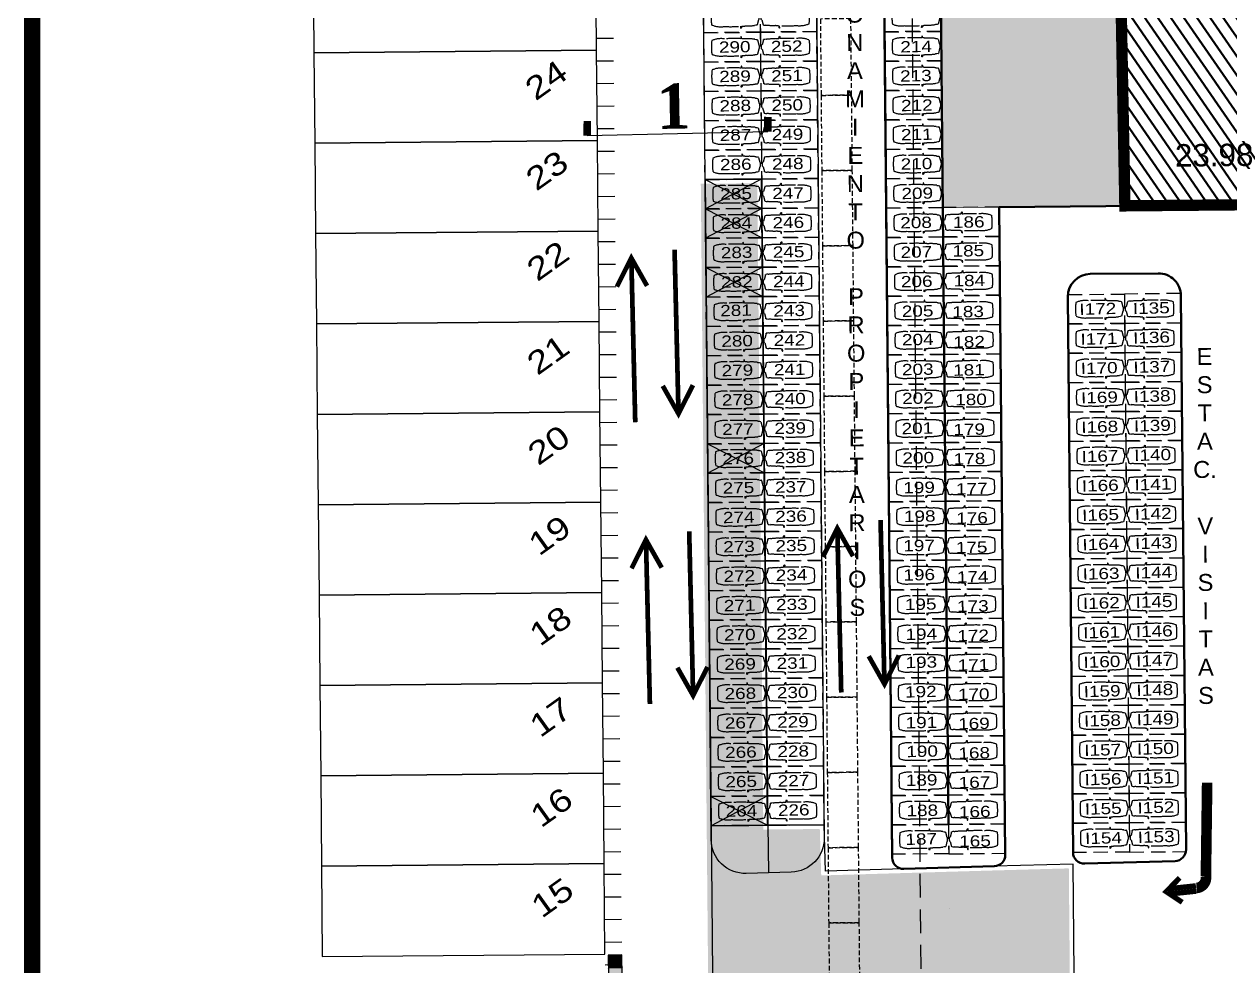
# Model space of a CAD drawing. Header units: millimetres. Extents: x 460 to 723, y 360 to 962.
# Drawn here: x 459.9 to 621.1, y 757.8 to 883.8 of the extents above; entities that cross this region are included whole.
import ezdxf

# ---------------------------------------------------------------- set-up
doc = ezdxf.new("R2010")
doc.units = ezdxf.units.MM
for name, pattern in [('ACAD_ISO02W100', [15, 12, -3]), ('DASHDOT2', [0.5, 0.25, -0.125, 0, -0.125]), ('DASHED', [19.05, 12.7, -6.35]), ('HIDDEN2', [4.7625, 3.175, -1.5875])]:
    doc.linetypes.add(name, pattern=pattern)
doc.layers.get('0').update_dxf_attribs({"true_color": 0xc2ced6})
for name, color, linetype, lineweight in [('0-EVACUACIÓN', 84, 'Continuous', 90), ('LOTES_MENORCA', 250, 'Continuous', 50), ('Menorca-Parques-A-Arboles', 74, 'Continuous', 18), ('TEXTO LOTES', 170, 'Continuous', 25)]:
    doc.layers.add(name, color=color, linetype=linetype, lineweight=lineweight)
for name, color, linetype in [('00_Cotas', 2, 'Continuous'), ('00_EJE VIAL', 253, 'HIDDEN2'), ('00_Lotes', 224, 'Continuous'), ('0_CORTES_VIAS', 2, 'Continuous'), ('0_RETIROS', 84, 'Continuous'), ('_A_BRUÑAS', 5, 'Continuous'), ('_HU TIPO 4 ETAPAS', 3, 'Continuous'), ('_RAMPAS', 7, 'Continuous'), ('lotes hu$0$autos', 250, 'Continuous'), ('MENORCA_TEXTO CALLES Y AVENIDAS', 2, 'Continuous'), ('proyeccion', 8, 'DASHED'), ('TEXTO_DATOS', 7, 'Continuous')]:
    doc.layers.add(name, color=color, linetype=linetype)
doc.layers.add('A_TRAZADO', color=4, linetype='Continuous', plot=False)
doc.styles.add('cotas', font='arial.ttf', dxfattribs={"width": 1.2})
doc.styles.add('OXKAR', font='times.ttf', dxfattribs={"height": 2})
doc.styles.get("Standard").update_dxf_attribs({"font": 'arial.ttf'})
doc.dimstyles.new('cotas cuneo', dxfattribs={"dimscale": 0, "dimtxt": 1, "dimasz": 0, "dimexe": 2, "dimexo": 1.25, "dimgap": 1, "dimtad": 0, "dimlfac": 1, "dimzin": 4, "dimdsep": 46, "dimtxsty": 'Standard', "dimblk": 'NONE', "dimcen": 0, "dimse1": 1, "dimse2": 1, "dimsd1": 1, "dimsd2": 1, "dimclrt": 2, "dimazin": 0, "dimtfac": 1, "dimtix": 1, "dimtmove": 0, "dimatfit": 0, "dimldrblk": 'NONE', "dimfxl": 1, "dimarcsym": 0})

# ---------------------------------------------------------------- blocks, each defined once
blk = doc.blocks.new('B150')
at = {"layer": '_A_BRUÑAS'}
blk.add_lwpolyline([(0, 0.75), (0, -0.75)], dxfattribs=at)
blk = doc.blocks.new('lotes hu$0$est.01')
at = {"layer": 'proyeccion', "color": 8, "linetype": 'DASHED', "ltscale": 0.1, "extrusion": (0.001267, -4.81441e-05, 0.999999)}
for p, q in [((-2713714.73, 7725537.81), (-2713714.72, 7725537.93)), ((-2713714.72, 7725537.93), (-2713714.7, 7725538.02)), ((-2713714.7, 7725538.02), (-2713714.7, 7725538.03)), ((-2713714.68, 7725538.05), (-2713714.24, 7725538.17)), ((-2713714.24, 7725538.17), (-2713714.24, 7725538.2)), ((-2713713.86, 7725538.2), (-2713713.85, 7725538.17)), ((-2713713.85, 7725538.17), (-2713713.41, 7725538.05)), ((-2713713.4, 7725538.03), (-2713713.39, 7725538.02)), ((-2713713.39, 7725538.02), (-2713713.37, 7725537.93)), ((-2713713.37, 7725537.93), (-2713713.36, 7725537.81)), ((-2713714.93, 7725536.66), (-2713714.98, 7725536.61)), ((-2713714.98, 7725536.61), (-2713714.97, 7725536.59)), ((-2713714.97, 7725536.59), (-2713714.79, 7725536.6)), ((-2713714.79, 7725536.68), (-2713714.93, 7725536.66)), ((-2713713.3, 7725536.68), (-2713713.16, 7725536.66)), ((-2713713.12, 7725536.59), (-2713713.3, 7725536.6)), ((-2713713.16, 7725536.66), (-2713713.11, 7725536.61)), ((-2713713.11, 7725536.61), (-2713713.12, 7725536.59))]:
    blk.add_line(p, q, dxfattribs=at)
at = {"layer": 'proyeccion', "color": 8, "linetype": 'DASHED', "ltscale": 0.1}
blk.add_lwpolyline([(-2713715.36, 7725538.31), (-2713712.76, 7725538.31), (-2713712.76, 7725533.31), (-2713715.36, 7725533.31)], close=True, dxfattribs=at)
at = {"layer": 'proyeccion', "color": 8, "linetype": 'DASHED', "ltscale": 0.1, "extrusion": (0.001267, -4.81441e-05, 0.999999)}
for centre, radius, start, end in [((-2713708.59, 7725537.05, -3810.58), 4.01, 171.5904, 183.7794), ((-2713712.5, 7725537.85, -3810.59), 0.0285, 105.7439, 155.0798), ((-2713711.9, 7725537.52, -3810.59), 0.532, 86.8265, 107.7659), ((-2713711.84, 7725537.52, -3810.59), 0.533, 72.1149, 93.0392), ((-2713711.24, 7725537.85, -3810.59), 0.0285, 25.1155, 74.4513), ((-2713715.15, 7725537.03, -3810.59), 4.01, 356.4159, 8.6049), ((-2713699.57, 7725535.69, -3810.57), 13.07, 176.7683, 183.2445), ((-2713699.57, 7725535.69, -3810.57), 13.07, 175.2044, 176.4084), ((-2713724.16, 7725535.65, -3810.6), 13.07, 3.7869, 4.9909), ((-2713724.16, 7725535.65, -3810.6), 13.07, 356.9508, 3.427), ((-2713710.63, 7725534.65, -3810.59), 2.01, 171.3294, 203.1907), ((-2713713.1, 7725534.65, -3810.59), 2.01, 336.8953, 8.7487), ((-2713712.45, 7725533.87, -3810.59), 0.0285, 201.4323, 262.3292), ((-2713711.89, 7725537.99, -3810.59), 4.19, 262.3292, 271.0628), ((-2713711.76, 7725536.84, -3810.59), 3.04, 268.8497, 279.1071), ((-2713711.28, 7725533.87, -3810.59), 0.0285, 277.866, 338.7629)]:
    blk.add_arc(centre, radius, start, end, dxfattribs=at)
blk = doc.blocks.new('SECC')
at = {"layer": '0_CORTES_VIAS', "linetype": 'ACAD_ISO02W100', "lineweight": 30, "ltscale": 2}
blk.add_line((312295.499, 8613625.747), (312304.734, 8613618.26), dxfattribs=at)
at = {"layer": '0_CORTES_VIAS', "linetype": 'ACAD_ISO02W100', "lineweight": 15, "const_width": 0.5}
for points in [[(312295.499, 8613625.747), (312296.132, 8613626.483)], [(312304.734, 8613618.26), (312305.366, 8613618.997)]]:
    blk.add_lwpolyline(points, dxfattribs=at)
blk = doc.blocks.new('*D332')
at = {"layer": 'Defpoints', "color": 0, "transparency": 16777216}
for p in [(605.2, 954.34), (609.01, 954.42), (606.96, 859.52)]:
    blk.add_point(p, dxfattribs=at)
at = {"layer": '00_Cotas', "color": 2, "transparency": 16777216, "insert": (609.89, 907), "char_height": 3, "attachment_point": 5, "rotation": 271.0619}
blk.add_mtext('94.85', dxfattribs=at)
blk = doc.blocks.new('_None')
blk = doc.blocks.new('*D337')
at = {"layer": 'Defpoints', "color": 0, "transparency": 16777216}
for p in [(630.88, 866.39), (606.96, 859.51), (630.94, 859.74)]:
    blk.add_point(p, dxfattribs=at)
at = {"layer": '00_Cotas', "color": 2, "transparency": 16777216, "insert": (618.89, 866.28), "char_height": 3, "attachment_point": 5, "rotation": 0.5325}
blk.add_mtext('23.98', dxfattribs=at)
blk = doc.blocks.new('A$C0694feea')
at = {"true_color": 0xffffff}
h = blk.add_hatch(color=7, dxfattribs=at)
h.dxf.hatch_style = 1
h.paths.add_polyline_path([(3.8, -1.2), (3.8, 0), (0, 0), (0, -1.2)])
at = {"color": 8}
for points in [[(1.15, -1.2), (0, -0.6), (1.15, 0)], [(0.05, 0), (0.05, -1.2)], [(0.15, 0), (0.15, -1.2)], [(0.25, 0), (0.25, -1.2)], [(0.35, 0), (0.35, -1.2)], [(0.45, 0), (0.45, -1.2)], [(0.55, 0), (0.55, -1.2)], [(0.65, 0), (0.65, -1.2)], [(0.75, 0), (0.75, -1.2)], [(0.85, 0), (0.85, -1.2)], [(0.95, 0), (0.95, -1.2)], [(1.05, 0), (1.05, -1.2)], [(2.65, -1.2), (3.8, -0.6), (2.65, 0)], [(2.75, 0), (2.75, -1.2)], [(2.85, 0), (2.85, -1.2)], [(2.95, 0), (2.95, -1.2)], [(3.05, 0), (3.05, -1.2)], [(3.15, 0), (3.15, -1.2)], [(3.25, 0), (3.25, -1.2)], [(3.35, 0), (3.35, -1.2)], [(3.45, 0), (3.45, -1.2)], [(3.55, 0), (3.55, -1.2)], [(3.65, 0), (3.65, -1.2)], [(3.75, 0), (3.75, -1.2)]]:
    blk.add_lwpolyline(points, dxfattribs=at)
at = {"layer": 'TEXTO_DATOS', "color": 4, "linetype": 'ByBlock'}
blk.add_lwpolyline([(3.8, -1.2), (3.8, 0), (0, 0), (0, -1.2)], close=True, dxfattribs=at)
for points in [[(1.15, 0), (1.15, -1.2)], [(2.65, 0), (2.65, -1.2)]]:
    blk.add_lwpolyline(points, dxfattribs=at)
blk = doc.blocks.new('*D345')
at = {"layer": 'Defpoints', "color": 0, "transparency": 16777216}
for p in [(574.43, 770.83, -20.53), (604.36, 771.7), (576.59, 696.16, -20.53)]:
    blk.add_point(p, dxfattribs=at)
at = {"layer": 'A_TRAZADO', "color": 2, "transparency": 16777216, "insert": (605.44, 734.36), "char_height": 1, "attachment_point": 5, "rotation": 271.6576}
blk.add_mtext('74.71', dxfattribs=at)

msp = doc.modelspace()

# ---------------------------------------------------------------- hatches: boundary and pattern name
at = {"layer": 'A_TRAZADO'}
h = msp.add_hatch(color=1, dxfattribs=at)
h.dxf.hatch_style = 1
h.paths.add_polyline_path([(557.869, 862.527), (550.321, 862.458), (551.113, 776.104), (551.391, 746.402), (553.709, 495.179), (577.864, 495.401), (576.017, 695.58), (583.574, 695.65), (583.176, 738.826), (599.773, 738.979), (599.658, 751.429), (599.475, 770.985), (588.939, 770.691), (576.866, 770.341), (566.402, 770.039), (566.214, 776.245), (558.67, 776.173)])
at = {"layer": 'LOTES_MENORCA', "true_color": 0x636466}
h = msp.add_hatch(dxfattribs=at)
h.set_pattern_fill('ANSI31', color=251, scale=0.452912, angle=79.52521)
h.set_pattern_definition([(124.525211713, (7174131.3193, -10854872.3002), (-1.1847325734, -0.81501193148), [])])
h.paths.add_polyline_path([(670.931, 956.06), (605.202, 954.345), (606.624, 877.628), (606.96, 859.513), (630.944, 859.734), (631.698, 778.556), (675.902, 780.121)])
at = {"layer": 'Menorca-Parques-A-Arboles', "lineweight": 5, "true_color": 0x148b29, "transparency": 33554687}
h = msp.add_hatch(color=104, dxfattribs=at)
h.dxf.hatch_style = 1
edge = h.paths.add_edge_path()
edge.add_line((605.202, 954.345), (526.54, 952.281))
edge.add_line((526.54, 952.281), (526.842, 944.694))
edge.add_line((526.842, 944.694), (560.287, 946.021))
edge.add_arc((560.826, 932.445), 13.587, 0.52855, 92.27297, ccw=False)
edge.add_line((574.413, 932.57), (574.474, 925.945))
edge.add_line((574.474, 925.945), (582.017, 926.015))
edge.add_line((582.017, 926.015), (582.059, 922.09))
edge.add_line((582.059, 922.09), (582.056, 922.09))
edge.add_line((582.056, 922.09), (582.092, 918.165))
edge.add_line((582.092, 918.165), (582.128, 914.24))
edge.add_line((582.128, 914.24), (582.164, 910.315))
edge.add_line((582.164, 910.315), (582.2, 906.39))
edge.add_line((582.2, 906.39), (582.237, 902.464))
edge.add_line((582.237, 902.464), (582.273, 898.539))
edge.add_line((582.273, 898.539), (582.309, 894.614))
edge.add_line((582.309, 894.614), (582.345, 890.689))
edge.add_line((582.345, 890.689), (582.382, 886.764))
edge.add_line((582.382, 886.764), (582.418, 882.839))
edge.add_line((582.418, 882.839), (582.454, 878.914))
edge.add_line((582.454, 878.914), (582.49, 874.989))
edge.add_line((582.49, 874.989), (582.526, 871.064))
edge.add_line((582.526, 871.064), (582.563, 867.139))
edge.add_line((582.563, 867.139), (582.599, 863.214))
edge.add_line((582.599, 863.214), (582.635, 859.289))
edge.add_line((582.635, 859.289), (590.183, 859.358))
edge.add_line((590.183, 859.358), (606.96, 859.514))
edge.add_line((606.96, 859.514), (606.624, 877.628))
edge.add_line((606.624, 877.628), (605.202, 954.345))

# ---------------------------------------------------------------- linework, layer by layer
at = {"color": 242, "true_color": 0xcd2027, "const_width": 1.51, "elevation": -8.17}
msp.add_lwpolyline([(670.931, 956.06), (605.202, 954.345), (606.624, 877.628), (606.96, 859.513), (630.944, 859.734), (631.698, 778.556), (675.902, 780.121)], close=True, dxfattribs=at)
at = {"layer": '0-EVACUACIÓN', "elevation": -8.17}
for points, const_width in [([(543.141, 848.819), (541.038, 852.544), (539.116, 848.723)], 0.628), ([(541.564, 830.604), (541.038, 852.544)], 0.628), ([(546.815, 853.669), (547.341, 831.728)], 0.628), ([(545.238, 835.454), (547.341, 831.728), (549.263, 835.55)], 0.628), ([(574.327, 817.55), (574.852, 795.61)], 0.628), ([(548.769, 816.02), (549.295, 794.079)], 0.628), ([(570.652, 812.7), (568.55, 816.426), (566.628, 812.604)], 0.628), ([(569.076, 794.485), (568.55, 816.426)], 0.628), ([(545.095, 811.17), (542.993, 814.895), (541.071, 811.073)], 0.628), ([(543.519, 792.954), (542.993, 814.895)], 0.628), ([(572.75, 799.335), (574.852, 795.61), (576.774, 799.431)], 0.628), ([(547.193, 797.804), (549.295, 794.079), (551.217, 797.901)], 0.628), ([(614.277, 769.716), (612.869, 768.269), (616.444, 768.653)], 0.707), ([(614.625, 766.446), (612.945, 767.564), (616.52, 767.942)], 0.707)]:
    msp.add_lwpolyline(points, dxfattribs=dict(at, const_width=const_width))
at = {"layer": '0-EVACUACIÓN', "const_width": 1.414, "elevation": -8.17}
msp.add_lwpolyline([(616.528, 768.362, 0.4351933), (617.785, 769.929), (617.953, 782.446)], format="xyb", dxfattribs=at)
at = {"layer": '00_EJE VIAL', "elevation": -8.17}
msp.add_lwpolyline([(578.498, 889.33), (582.056, 503.739, -0.6115786), (552.322, 488.174, -0.0014769), (550.647, 489.365)], format="xyb", dxfattribs=at)
at = {"layer": '00_Lotes', "elevation": -8.17}
for points in [[(536.288, 892.385), (498.543, 892.039), (498.654, 879.962), (536.401, 880.308)], [(536.288, 892.385), (498.543, 892.039), (498.654, 879.962), (536.401, 880.308)], [(536.401, 880.308), (498.654, 879.962), (498.766, 867.885), (536.513, 868.231)], [(536.401, 880.308), (498.654, 879.962), (498.766, 867.885), (536.513, 868.231)], [(536.513, 868.231), (498.766, 867.885), (498.877, 855.807), (536.626, 856.153)], [(536.513, 868.231), (498.766, 867.885), (498.877, 855.807), (536.626, 856.153)], [(536.626, 856.153), (498.877, 855.807), (498.988, 843.73), (536.739, 844.076)], [(536.626, 856.153), (498.877, 855.807), (498.988, 843.73), (536.739, 844.076)], [(536.739, 844.076), (498.988, 843.73), (499.1, 831.653), (536.852, 831.999)], [(536.739, 844.076), (498.988, 843.73), (499.1, 831.653), (536.852, 831.999)], [(536.852, 831.999), (499.1, 831.653), (499.211, 819.576), (536.965, 819.922)], [(536.852, 831.999), (499.1, 831.653), (499.211, 819.576), (536.965, 819.922)], [(536.965, 819.922), (499.211, 819.576), (499.323, 807.499), (537.078, 807.845)], [(536.965, 819.922), (499.211, 819.576), (499.323, 807.499), (537.078, 807.845)], [(537.078, 807.845), (499.323, 807.499), (499.434, 795.422), (537.191, 795.768)], [(537.078, 807.845), (499.323, 807.499), (499.434, 795.422), (537.191, 795.768)], [(537.191, 795.768), (499.434, 795.422), (499.546, 783.345), (537.304, 783.691)], [(537.191, 795.768), (499.434, 795.422), (499.546, 783.345), (537.304, 783.691)], [(537.304, 783.691), (499.546, 783.345), (499.657, 771.267), (537.417, 771.614)], [(537.304, 783.691), (499.546, 783.345), (499.657, 771.267), (537.417, 771.614)], [(537.417, 771.614), (499.657, 771.267), (499.768, 759.19), (537.508, 759.536)], [(537.417, 771.614), (499.657, 771.267), (499.768, 759.19), (537.508, 759.536)]]:
    msp.add_lwpolyline(points, close=True, dxfattribs=at)
at = {"layer": '0_RETIROS', "color": 250, "linetype": 'DASHED', "ltscale": 0.05, "elevation": -8.17}
for points in [[(570.371, 884.539), (566.287, 884.479), (566.381, 874.275), (570.465, 874.312)], [(570.465, 874.312), (566.381, 874.275), (566.474, 864.221), (570.558, 864.259)], [(570.558, 864.259), (566.474, 864.221), (566.567, 854.168), (570.651, 854.206)], [(570.651, 854.206), (566.567, 854.168), (566.66, 844.115), (570.744, 844.152)], [(570.744, 844.152), (566.66, 844.115), (566.753, 834.062), (570.837, 834.099)], [(570.837, 834.099), (566.753, 834.062), (566.845, 824.008), (570.93, 824.046)], [(570.93, 824.046), (566.845, 824.008), (566.938, 813.955), (571.022, 813.992)], [(571.022, 813.992), (566.938, 813.955), (567.031, 803.902), (571.115, 803.939)], [(571.115, 803.939), (567.031, 803.902), (567.124, 793.848), (571.208, 793.886)], [(571.208, 793.886), (567.124, 793.848), (567.217, 783.795), (571.301, 783.833)], [(571.301, 783.833), (567.217, 783.795), (567.309, 773.742), (571.394, 773.779)], [(571.394, 773.779), (567.309, 773.742), (567.402, 763.689), (571.486, 763.726)], [(571.486, 763.726), (567.402, 763.689), (567.495, 753.636), (571.579, 753.673)]]:
    msp.add_lwpolyline(points, close=True, dxfattribs=at)
at = {"layer": '_HU TIPO 4 ETAPAS', "color": 3, "linetype": 'DASHDOT2', "ltscale": 20, "elevation": -8.17, "flags": 128}
msp.add_lwpolyline([(721.758, 363.311, 2.172, 2.172, 0), (721.758, 363.311, 2.172, 2.172, 0), (461.024, 363.311, 2.172, 2.172, 0), (461.024, 363.311, 2.172, 2.172, 0), (461.024, 363.311, 2.172, 2.172, 0), (721.758, 363.311, 2.172, 2.172, 0), (721.758, 363.311, 2.172, 2.172, 0), (721.758, 363.311, 2.172, 2.172, 0), (721.758, 960.718, 2.172, 2.172, 0), (721.758, 960.718, 2.172, 2.172, 0), (721.758, 960.718, 2.172, 2.172, 0), (461.024, 960.718, 2.172, 2.172, 0), (461.024, 960.718, 2.172, 2.172, 0), (461.024, 363.311, 2.172, 2.172, 0), (721.758, 363.311, 0, 0, 0)], format="xyseb", dxfattribs=at)
at = {"layer": 'A_TRAZADO', "color": 4, "elevation": -8.17}
msp.add_lwpolyline([(559.25, 776.753), (551.69, 776.683), (550.893, 863.034), (558.446, 863.101)], close=True, dxfattribs=at)
at = {"layer": 'A_TRAZADO', "color": 1, "elevation": -8.17}
msp.add_lwpolyline([(558.446, 863.104), (550.898, 863.035), (551.69, 776.68), (551.968, 746.979), (554.287, 495.755), (578.441, 495.978), (576.594, 696.157), (584.151, 696.227), (583.753, 739.403), (600.35, 739.556), (600.236, 752.006), (600.052, 771.562), (589.516, 771.268), (577.443, 770.918), (566.979, 770.616), (566.791, 776.822), (559.247, 776.75)], close=True, dxfattribs=at)
at = {"layer": 'A_TRAZADO', "color": 2, "elevation": -8.17}
for points in [[(550.9, 863.033), (558.485, 859.178)], [(558.449, 863.103), (550.928, 859.108)], [(550.939, 859.107), (558.523, 855.252)], [(558.487, 859.177), (550.966, 855.182)], [(551.011, 851.257), (558.596, 847.402)], [(558.559, 851.327), (551.038, 847.332)], [(551.228, 827.707), (558.813, 823.851)], [(558.777, 827.776), (551.255, 823.781)], [(551.663, 780.606), (559.247, 776.75)], [(559.211, 780.675), (551.69, 776.68)]]:
    msp.add_lwpolyline(points, dxfattribs=at)
at = {"layer": 'A_TRAZADO', "color": 4, "elevation": -8.17}
msp.add_lwpolyline([(566.791, 776.822), (566.807, 775.052, -0.4084537), (562.409, 770.483), (556.372, 770.309, -0.4199906), (551.712, 774.794), (551.69, 776.68)], format="xyb", close=True, dxfattribs=at)
msp.add_lwpolyline([(559.39, 770.396), (559.33, 776.751)], dxfattribs=at)
at = {"layer": 'lotes hu$0$autos', "elevation": -8.17}
msp.add_lwpolyline([(551.712, 774.794), (550.257, 932.163, -0.4053306), (554.606, 936.731), (560.646, 936.97, -0.4231591), (565.355, 932.486), (566.807, 775.052, -0.4084537), (562.409, 770.483), (556.372, 770.309, -0.4199906)], format="xyb", close=True, dxfattribs=at)
at = {"layer": 'LOTES_MENORCA'}
for p, q in [((575.886, 772.549, -8.17), (574.469, 926.132, -8.17)), ((583.396, 776.862, -8.17), (582.059, 922.09, -8.17)), ((583.499, 765.657, -8.17), (583.499, 765.672, -8.17))]:
    msp.add_line(p, q, dxfattribs=at)
at = {"layer": 'LOTES_MENORCA', "elevation": -8.17}
msp.add_lwpolyline([(526.842, 944.694), (560.287, 946.021, -0.4231591), (574.413, 932.57), (575.89, 772.413, 0.419997), (577.443, 770.918), (589.516, 771.268, 0.408455), (590.982, 772.791), (590.183, 859.358)], format="xyb", dxfattribs=at)
at = {"layer": 'LOTES_MENORCA', "color": 250, "elevation": -8.17}
msp.add_lwpolyline([(590.183, 859.358), (623.395, 859.666)], dxfattribs=at)
msp.add_lwpolyline([(613.666, 771.967), (601.591, 771.617, -0.4199957), (600.038, 773.112), (599.353, 847.365, -0.4142055), (602.344, 850.412), (611.402, 850.496, -0.4142216), (614.449, 847.505), (615.132, 773.49, -0.408455)], format="xyb", close=True, dxfattribs=at)
at = {"layer": 'Menorca-Parques-A-Arboles', "color": 104, "lineweight": 5, "true_color": 0x148b29, "transparency": 33554687, "elevation": -8.17}
msp.add_lwpolyline([(582.382, 886.764), (582.418, 882.839), (582.418, 882.839), (582.454, 878.914), (582.49, 874.989), (582.526, 871.064), (582.563, 867.139), (582.599, 863.214), (582.635, 859.289), (590.183, 859.358), (606.96, 859.514), (606.624, 877.628), (605.202, 954.345)], dxfattribs=at)

# ---------------------------------------------------------------- block references
at = {"layer": '_A_BRUÑAS', "xscale": 1.509708263131599, "yscale": 1.509708263131599, "zscale": 1.509708263131599}
for p, rotation in [((537.51, 881.921, -8.17), 90.52901345962063), ((537.538, 878.902, -8.17), 90.52901345962063), ((537.566, 875.883, -8.17), 90.52901345962063), ((537.594, 872.863, -8.17), 90.52901345962063), ((537.622, 869.844, -8.17), 90.52901345962063), ((537.65, 866.825, -8.17), 90.52901345962063), ((537.677, 863.805, -8.17), 90.52901345962063), ((537.705, 860.786, -8.17), 90.52901345962063), ((537.733, 857.767, -8.17), 90.52901345962063), ((537.761, 854.748, -8.17), 90.52901345962063), ((537.789, 851.728, -8.17), 90.52901345962063), ((537.817, 848.709, -8.17), 90.52901345962063), ((537.845, 845.69, -8.17), 90.52901345962063), ((537.873, 842.67, -8.17), 90.52901345962063), ((537.9, 839.651, -8.17), 90.52901345962063), ((537.928, 836.632, -8.17), 90.52901345962063), ((537.956, 833.613, -8.17), 90.52901345962063), ((537.984, 830.593, -8.17), 90.52901345962063), ((538.012, 827.574, -8.17), 90.52901345962063), ((538.04, 824.555, -8.17), 90.52901345962063), ((538.068, 821.535, -8.17), 90.52901345962063), ((538.096, 818.516, -8.17), 90.52901345962063), ((538.123, 815.497, -8.17), 90.52901345962063), ((538.151, 812.478, -8.17), 90.52901345962063), ((538.179, 809.458, -8.17), 90.52901345962063), ((538.207, 806.439, -8.17), 90.52901345962063), ((538.235, 803.42, -8.17), 90.52901345962063), ((538.263, 800.4, -8.17), 90.52901345962063), ((538.291, 797.381, -8.17), 90.52901345962063), ((538.319, 794.362, -8.17), 90.52901345962063), ((538.347, 791.343, -8.17), 90.52901345962063), ((538.374, 788.323, -8.17), 90.52901345962063), ((538.402, 785.304, -8.17), 90.52901345962063), ((538.43, 782.285, -8.17), 90.52901345962063), ((538.458, 779.265, -8.17), 90.52901345962063), ((538.486, 776.246, -8.17), 90.52901345962063), ((538.514, 773.227, -8.17), 90.52901345962063), ((538.542, 770.208, -8.17), 90.52901345962063), ((538.57, 767.188, -8.17), 90.52901345962063), ((538.597, 764.169, -8.17), 90.52901345962063), ((538.625, 761.15, -8.17), 90.52901345962063), ((538.658, 758.13, -8.17), 90.73026255006287)]:
    msp.add_blockref('B150', p, dxfattribs=dict(at, rotation=rotation))
at = {"layer": '_RAMPAS', "xscale": 1.509708263131599, "yscale": 1.509708263131599, "zscale": 1.509708263131599, "rotation": 270.7302621558991}
msp.add_blockref('A$C0694feea', (539.774, 759.412, -8.17), dxfattribs=at)
at = {"layer": 'lotes hu$0$autos'}
for p, xscale, yscale, zscale, rotation in [((-11624458.008, -4203458.272, -8.17), 1.509708263131598, 1.509708263131598, 1.509708263131598, 270.5285941926661), ((11701140.912, -3988334.279, -8.17), -1.509708263131599, 1.509708263131599, 1.509708263131599, 90.52821446332473), ((-11624433.855, -4203458.162, -8.17), 1.509708263131598, 1.509708263131598, 1.509708263131598, 270.5285941926661), ((-11624457.972, -4203462.197, -8.17), 1.509708263131598, 1.509708263131598, 1.509708263131598, 270.5285941926661), ((11701140.948, -3988338.204, -8.17), -1.509708263131599, 1.509708263131599, 1.509708263131599, 90.52821446332473), ((-11624433.819, -4203462.087, -8.17), 1.509708263131598, 1.509708263131598, 1.509708263131598, 270.5285941926661), ((-11624457.936, -4203466.122, -8.17), 1.509708263131598, 1.509708263131598, 1.509708263131598, 270.5285941926661), ((11701140.984, -3988342.129, -8.17), -1.509708263131599, 1.509708263131599, 1.509708263131599, 90.52821446332473), ((-11624433.783, -4203466.012, -8.17), 1.509708263131598, 1.509708263131598, 1.509708263131598, 270.5285941926661), ((-11624457.899, -4203470.047, -8.17), 1.509708263131598, 1.509708263131598, 1.509708263131598, 270.5285941926661), ((11701141.02, -3988346.054, -8.17), -1.509708263131599, 1.509708263131599, 1.509708263131599, 90.52821446332473), ((-11624433.747, -4203469.937, -8.17), 1.509708263131598, 1.509708263131598, 1.509708263131598, 270.5285941926661), ((-11624457.863, -4203473.972, -8.17), 1.509708263131598, 1.509708263131598, 1.509708263131598, 270.5285941926661), ((11701141.057, -3988349.979, -8.17), -1.509708263131599, 1.509708263131599, 1.509708263131599, 90.52821446332473), ((-11624433.71, -4203473.862, -8.17), 1.509708263131598, 1.509708263131598, 1.509708263131598, 270.5285941926661), ((-11624457.827, -4203477.897, -8.17), 1.509708263131598, 1.509708263131598, 1.509708263131598, 270.5285941926661), ((11701141.093, -3988353.904, -8.17), -1.509708263131599, 1.509708263131599, 1.509708263131599, 90.52821446332473), ((-11624433.674, -4203477.788, -8.17), 1.509708263131598, 1.509708263131598, 1.509708263131598, 270.5285941926661), ((-11624457.791, -4203481.822, -8.17), 1.509708263131598, 1.509708263131598, 1.509708263131598, 270.5285941926661), ((11701141.129, -3988357.829, -8.17), -1.509708263131599, 1.509708263131599, 1.509708263131599, 90.52821446332473), ((-11624433.638, -4203481.713, -8.17), 1.509708263131598, 1.509708263131598, 1.509708263131598, 270.5285941926661), ((-11624457.755, -4203485.747, -8.17), 1.509708263131598, 1.509708263131598, 1.509708263131598, 270.5285941926661), ((11701141.165, -3988361.754, -8.17), -1.509708263131599, 1.509708263131599, 1.509708263131599, 90.52821446332473), ((-11624433.602, -4203485.638, -8.17), 1.509708263131598, 1.509708263131598, 1.509708263131598, 270.5285941926661), ((11701201.022, -3988256.919, -8.17), -1.509708263131599, 1.509708263131599, 1.509708263131599, 90.52872728589432), ((-11624457.718, -4203489.672, -8.17), 1.509708263131598, 1.509708263131598, 1.509708263131598, 270.5285941926661), ((11701141.201, -3988365.679, -8.17), -1.509708263131599, 1.509708263131599, 1.509708263131599, 90.52821446332473), ((-11624433.566, -4203489.563, -8.17), 1.509708263131598, 1.509708263131598, 1.509708263131598, 270.5285941926661), ((11701201.059, -3988260.844, -8.17), -1.509708263131599, 1.509708263131599, 1.509708263131599, 90.52872728589432), ((-11624457.682, -4203493.597, -8.17), 1.509708263131598, 1.509708263131598, 1.509708263131598, 270.5285941926661), ((11701141.237, -3988369.604, -8.17), -1.509708263131599, 1.509708263131599, 1.509708263131599, 90.52821446332473), ((-11624433.529, -4203493.488, -8.17), 1.509708263131598, 1.509708263131598, 1.509708263131598, 270.5285941926661), ((11701201.095, -3988264.769, -8.17), -1.509708263131599, 1.509708263131599, 1.509708263131599, 90.52872728589432), ((11701225.285, -3988268.472, -8.17), -1.509708263131599, 1.509708263131599, 1.509708263131599, 90.52872728589432), ((-11624457.646, -4203497.522, -8.17), 1.509708263131598, 1.509708263131598, 1.509708263131598, 270.5285941926661), ((11701141.274, -3988373.53, -8.17), -1.509708263131599, 1.509708263131599, 1.509708263131599, 90.52821446332473), ((-11624433.493, -4203497.413, -8.17), 1.509708263131598, 1.509708263131598, 1.509708263131598, 270.5285941926661), ((11701201.131, -3988268.694, -8.17), -1.509708263131599, 1.509708263131599, 1.509708263131599, 90.52872728589432), ((-11624409.339, -4203497.19, -8.17), 1.509708263131598, 1.509708263131598, 1.509708263131598, 270.5285941926661), ((-11624457.61, -4203501.448, -8.17), 1.509708263131598, 1.509708263131598, 1.509708263131598, 270.5285941926661), ((11701141.31, -3988377.455, -8.17), -1.509708263131599, 1.509708263131599, 1.509708263131599, 90.52821446332473), ((-11624433.457, -4203501.338, -8.17), 1.509708263131598, 1.509708263131598, 1.509708263131598, 270.5285941926661), ((11701201.167, -3988272.619, -8.17), -1.509708263131599, 1.509708263131599, 1.509708263131599, 90.52872728589432), ((-11624409.303, -4203501.115, -8.17), 1.509708263131598, 1.509708263131598, 1.509708263131598, 270.5285941926661), ((11701225.322, -3988272.397, -8.17), -1.509708263131599, 1.509708263131599, 1.509708263131599, 90.52872728589432), ((-11624409.266, -4203505.04, -8.17), 1.509708263131598, 1.509708263131598, 1.509708263131598, 270.5285941926661), ((11701225.358, -3988276.322, -8.17), -1.509708263131599, 1.509708263131599, 1.509708263131599, 90.52872728589432), ((-11624457.573, -4203505.373, -8.17), 1.509708263131598, 1.509708263131598, 1.509708263131598, 270.5285941926661), ((11701141.346, -3988381.38, -8.17), -1.509708263131599, 1.509708263131599, 1.509708263131599, 90.52821446332473), ((-11624433.421, -4203505.263, -8.17), 1.509708263131598, 1.509708263131598, 1.509708263131598, 270.5285941926661), ((11701201.203, -3988276.545, -8.17), -1.509708263131599, 1.509708263131599, 1.509708263131599, 90.52872728589432), ((-11624457.537, -4203509.298, -8.17), 1.509708263131598, 1.509708263131598, 1.509708263131598, 270.5285941926661), ((11701141.382, -3988385.305, -8.17), -1.509708263131599, 1.509708263131599, 1.509708263131599, 90.52821446332473), ((-11624433.385, -4203509.188, -8.17), 1.509708263131598, 1.509708263131598, 1.509708263131598, 270.5285941926661), ((11701201.24, -3988280.47, -8.17), -1.509708263131599, 1.509708263131599, 1.509708263131599, 90.52872728589432), ((-11624409.23, -4203508.965, -8.17), 1.509708263131598, 1.509708263131598, 1.509708263131598, 270.5285941926661), ((11701225.394, -3988280.247, -8.17), -1.509708263131599, 1.509708263131599, 1.509708263131599, 90.52872728589432), ((-11624457.501, -4203513.223, -8.17), 1.509708263131598, 1.509708263131598, 1.509708263131598, 270.5285941926661), ((11701141.418, -3988389.23, -8.17), -1.509708263131599, 1.509708263131599, 1.509708263131599, 90.52821446332473), ((-11624433.348, -4203513.113, -8.17), 1.509708263131598, 1.509708263131598, 1.509708263131598, 270.5285941926661), ((11701201.276, -3988284.395, -8.17), -1.509708263131599, 1.509708263131599, 1.509708263131599, 90.52872728589432), ((-11624409.194, -4203512.89, -8.17), 1.509708263131598, 1.509708263131598, 1.509708263131598, 270.5285941926661), ((11701225.43, -3988284.172, -8.17), -1.509708263131599, 1.509708263131599, 1.509708263131599, 90.52872728589432), ((-11624457.465, -4203517.148, -8.17), 1.509708263131598, 1.509708263131598, 1.509708263131598, 270.5285941926661), ((11701141.455, -3988393.155, -8.17), -1.509708263131599, 1.509708263131599, 1.509708263131599, 90.52821446332473), ((-11624433.312, -4203517.038, -8.17), 1.509708263131598, 1.509708263131598, 1.509708263131598, 270.5285941926661), ((11701201.312, -3988288.32, -8.17), -1.509708263131599, 1.509708263131599, 1.509708263131599, 90.52872728589432), ((-11624409.158, -4203516.815, -8.17), 1.509708263131598, 1.509708263131598, 1.509708263131598, 270.5285941926661), ((11701225.466, -3988288.097, -8.17), -1.509708263131599, 1.509708263131599, 1.509708263131599, 90.52872728589432), ((-11624457.429, -4203521.073, -8.17), 1.509708263131598, 1.509708263131598, 1.509708263131598, 270.5285941926661), ((11701141.491, -3988397.08, -8.17), -1.509708263131599, 1.509708263131599, 1.509708263131599, 90.52821446332473), ((-11624433.276, -4203520.963, -8.17), 1.509708263131598, 1.509708263131598, 1.509708263131598, 270.5285941926661), ((11701201.348, -3988292.245, -8.17), -1.509708263131599, 1.509708263131599, 1.509708263131599, 90.52872728589432), ((-11624409.122, -4203520.74, -8.17), 1.509708263131598, 1.509708263131598, 1.509708263131598, 270.5285941926661), ((11701225.503, -3988292.022, -8.17), -1.509708263131599, 1.509708263131599, 1.509708263131599, 90.52872728589432), ((-11624457.392, -4203524.998, -8.17), 1.509708263131598, 1.509708263131598, 1.509708263131598, 270.5285941926661), ((11701141.527, -3988401.005, -8.17), -1.509708263131599, 1.509708263131599, 1.509708263131599, 90.52821446332473), ((-11624433.24, -4203524.888, -8.17), 1.509708263131598, 1.509708263131598, 1.509708263131598, 270.5285941926661), ((11701201.385, -3988296.17, -8.17), -1.509708263131599, 1.509708263131599, 1.509708263131599, 90.52872728589432), ((-11624409.085, -4203524.666, -8.17), 1.509708263131598, 1.509708263131598, 1.509708263131598, 270.5285941926661), ((11701225.539, -3988295.947, -8.17), -1.509708263131599, 1.509708263131599, 1.509708263131599, 90.52872728589432), ((-11624457.356, -4203528.923, -8.17), 1.509708263131598, 1.509708263131598, 1.509708263131598, 270.5285941926661), ((11701141.563, -3988404.93, -8.17), -1.509708263131599, 1.509708263131599, 1.509708263131599, 90.52821446332473), ((-11624433.203, -4203528.814, -8.17), 1.509708263131598, 1.509708263131598, 1.509708263131598, 270.5285941926661), ((11701201.421, -3988300.095, -8.17), -1.509708263131599, 1.509708263131599, 1.509708263131599, 90.52872728589432), ((-11624409.049, -4203528.591, -8.17), 1.509708263131598, 1.509708263131598, 1.509708263131598, 270.5285941926661), ((11701225.575, -3988299.872, -8.17), -1.509708263131599, 1.509708263131599, 1.509708263131599, 90.52872728589432), ((-11624409.013, -4203532.516, -8.17), 1.509708263131598, 1.509708263131598, 1.509708263131598, 270.5285941926661), ((11701225.611, -3988303.797, -8.17), -1.509708263131599, 1.509708263131599, 1.509708263131599, 90.52872728589432), ((-11624457.32, -4203532.848, -8.17), 1.509708263131598, 1.509708263131598, 1.509708263131598, 270.5285941926661), ((11701141.599, -3988408.855, -8.17), -1.509708263131599, 1.509708263131599, 1.509708263131599, 90.52821446332473), ((-11624433.167, -4203532.739, -8.17), 1.509708263131598, 1.509708263131598, 1.509708263131598, 270.5285941926661), ((11701201.457, -3988304.02, -8.17), -1.509708263131599, 1.509708263131599, 1.509708263131599, 90.52872728589432), ((-11624457.284, -4203536.773, -8.17), 1.509708263131598, 1.509708263131598, 1.509708263131598, 270.5285941926661), ((11701141.636, -3988412.78, -8.17), -1.509708263131599, 1.509708263131599, 1.509708263131599, 90.52821446332473), ((-11624433.131, -4203536.664, -8.17), 1.509708263131598, 1.509708263131598, 1.509708263131598, 270.5285941926661), ((11701201.493, -3988307.945, -8.17), -1.509708263131599, 1.509708263131599, 1.509708263131599, 90.52872728589432), ((-11624408.977, -4203536.441, -8.17), 1.509708263131598, 1.509708263131598, 1.509708263131598, 270.5285941926661), ((11701225.648, -3988307.722, -8.17), -1.509708263131599, 1.509708263131599, 1.509708263131599, 90.52872728589432), ((11701141.672, -3988416.705, -8.17), -1.509708263131599, 1.509708263131599, 1.509708263131599, 90.52821446332473), ((-11624433.095, -4203540.589, -8.17), 1.509708263131598, 1.509708263131598, 1.509708263131598, 270.5285941926661), ((11701201.53, -3988311.87, -8.17), -1.509708263131599, 1.509708263131599, 1.509708263131599, 90.52872728589432), ((-11624408.941, -4203540.366, -8.17), 1.509708263131598, 1.509708263131598, 1.509708263131598, 270.5285941926661), ((11701225.684, -3988311.647, -8.17), -1.509708263131599, 1.509708263131599, 1.509708263131599, 90.52872728589432), ((-11624457.248, -4203540.698, -8.17), 1.509708263131598, 1.509708263131598, 1.509708263131598, 270.5285941926661), ((-11624457.211, -4203544.623, -8.17), 1.509708263131598, 1.509708263131598, 1.509708263131598, 270.5285941926661), ((11701141.708, -3988420.63, -8.17), -1.509708263131599, 1.509708263131599, 1.509708263131599, 90.52821446332473), ((-11624433.059, -4203544.514, -8.17), 1.509708263131598, 1.509708263131598, 1.509708263131598, 270.5285941926661), ((11701201.566, -3988315.795, -8.17), -1.509708263131599, 1.509708263131599, 1.509708263131599, 90.52872728589432), ((-11624408.904, -4203544.291, -8.17), 1.509708263131598, 1.509708263131598, 1.509708263131598, 270.5285941926661), ((11701225.72, -3988315.572, -8.17), -1.509708263131599, 1.509708263131599, 1.509708263131599, 90.52872728589432), ((-11624457.175, -4203548.548, -8.17), 1.509708263131598, 1.509708263131598, 1.509708263131598, 270.5285941926661), ((11701141.744, -3988424.555, -8.17), -1.509708263131599, 1.509708263131599, 1.509708263131599, 90.52821446332473), ((-11624433.022, -4203548.439, -8.17), 1.509708263131598, 1.509708263131598, 1.509708263131598, 270.5285941926661), ((11701201.602, -3988319.72, -8.17), -1.509708263131599, 1.509708263131599, 1.509708263131599, 90.52872728589432), ((-11624408.868, -4203548.216, -8.17), 1.509708263131598, 1.509708263131598, 1.509708263131598, 270.5285941926661), ((11701225.756, -3988319.497, -8.17), -1.509708263131599, 1.509708263131599, 1.509708263131599, 90.52872728589432), ((-11624457.139, -4203552.473, -8.17), 1.509708263131598, 1.509708263131598, 1.509708263131598, 270.5285941926661), ((11701141.78, -3988428.481, -8.17), -1.509708263131599, 1.509708263131599, 1.509708263131599, 90.52821446332473), ((-11624432.986, -4203552.364, -8.17), 1.509708263131598, 1.509708263131598, 1.509708263131598, 270.5285941926661), ((11701201.638, -3988323.645, -8.17), -1.509708263131599, 1.509708263131599, 1.509708263131599, 90.52872728589432), ((-11624408.832, -4203552.141, -8.17), 1.509708263131598, 1.509708263131598, 1.509708263131598, 270.5285941926661), ((11701225.793, -3988323.423, -8.17), -1.509708263131599, 1.509708263131599, 1.509708263131599, 90.52872728589432), ((-11624457.103, -4203556.399, -8.17), 1.509708263131598, 1.509708263131598, 1.509708263131598, 270.5285941926661), ((11701141.817, -3988432.406, -8.17), -1.509708263131599, 1.509708263131599, 1.509708263131599, 90.52821446332473), ((-11624432.95, -4203556.289, -8.17), 1.509708263131598, 1.509708263131598, 1.509708263131598, 270.5285941926661), ((11701201.674, -3988327.571, -8.17), -1.509708263131599, 1.509708263131599, 1.509708263131599, 90.52872728589432), ((-11624408.796, -4203556.066, -8.17), 1.509708263131598, 1.509708263131598, 1.509708263131598, 270.5285941926661), ((11701225.829, -3988327.348, -8.17), -1.509708263131599, 1.509708263131599, 1.509708263131599, 90.52872728589432), ((11701225.865, -3988331.273, -8.17), -1.509708263131599, 1.509708263131599, 1.509708263131599, 90.52872728589432), ((-11624457.067, -4203560.324, -8.17), 1.509708263131598, 1.509708263131598, 1.509708263131598, 270.5285941926661), ((11701141.853, -3988436.331, -8.17), -1.509708263131599, 1.509708263131599, 1.509708263131599, 90.52821446332473), ((-11624432.914, -4203560.214, -8.17), 1.509708263131598, 1.509708263131598, 1.509708263131598, 270.5285941926661), ((11701201.711, -3988331.496, -8.17), -1.509708263131599, 1.509708263131599, 1.509708263131599, 90.52872728589432), ((-11624408.76, -4203559.991, -8.17), 1.509708263131598, 1.509708263131598, 1.509708263131598, 270.5285941926661), ((-11624457.03, -4203564.249, -8.17), 1.509708263131598, 1.509708263131598, 1.509708263131598, 270.5285941926661), ((11701141.889, -3988440.256, -8.17), -1.509708263131599, 1.509708263131599, 1.509708263131599, 90.52821446332473), ((-11624432.878, -4203564.139, -8.17), 1.509708263131598, 1.509708263131598, 1.509708263131598, 270.5285941926661), ((11701201.747, -3988335.421, -8.17), -1.509708263131599, 1.509708263131599, 1.509708263131599, 90.52872728589432), ((-11624408.723, -4203563.916, -8.17), 1.509708263131598, 1.509708263131598, 1.509708263131598, 270.5285941926661), ((11701225.901, -3988335.198, -8.17), -1.509708263131599, 1.509708263131599, 1.509708263131599, 90.52872728589432), ((11701201.783, -3988339.346, -8.17), -1.509708263131599, 1.509708263131599, 1.509708263131599, 90.52872728589432), ((-11624408.687, -4203567.841, -8.17), 1.509708263131598, 1.509708263131598, 1.509708263131598, 270.5285941926661), ((11701225.937, -3988339.123, -8.17), -1.509708263131599, 1.509708263131599, 1.509708263131599, 90.52872728589432), ((-11624432.841, -4203568.064, -8.17), 1.509708263131598, 1.509708263131598, 1.509708263131598, 270.5285941926661)]:
    msp.add_blockref('lotes hu$0$est.01', p, dxfattribs=dict(at, xscale=xscale, yscale=yscale, zscale=zscale, rotation=rotation))
at = {"layer": 'MENORCA_TEXTO CALLES Y AVENIDAS', "xscale": 2.029492433529584, "yscale": 2.029492433529584, "zscale": 2.029492433529584, "rotation": 40.30815581700283}
msp.add_blockref('SECC', (10825829.579, -13739951.472, -8.17), dxfattribs=at)

# ---------------------------------------------------------------- texts
at = {"layer": 'LOTES_MENORCA', "color": 0, "char_height": 2.2646, "attachment_point": 1, "rotation": 0.25988}
for s, insert in [('\\pxqc;E\\PS\\PT\\PA\\PC\\PI\\PO\\PN\\PA\\PM\\PI\\PE\\PN\\PT\\PO\\P\\PP\\PR\\PO\\PP\\PI\\PE\\PT\\PA\\PR\\PI\\PO\\PS', (563.764, 908.881, -8.17)), ('\\pxqc;E\\PS\\PT\\PA\\PC.\\P\\PV\\PI\\PS\\PI\\PT\\PA\\PS', (610.59, 840.492, -8.17))]:
    msp.add_mtext_dynamic_manual_height_columns(s, width=13.99758, gutter_width=18.486, heights=[156.455], dxfattribs=dict(at, insert=insert))
at = {"layer": 'MENORCA_TEXTO CALLES Y AVENIDAS', "insert": (546.68, 872.836, -8.17), "char_height": 6.02804, "width": 275.41608, "attachment_point": 5, "rotation": 1.08267, "style": 'OXKAR'}
msp.add_mtext('{\\fTimes New Roman|b1|i0|c0|p18;1}', dxfattribs=at)
at = {"layer": 'TEXTO LOTES', "width": 103.46591, "attachment_point": 5, "style": 'cotas'}
for s, insert, char_height, rotation in [('290', (554.85, 880.748, -8.17), 1.5097, 1.20236), ('252', (561.79, 880.829, -8.17), 1.5097, 1.20236), ('214', (579.079, 880.801, -8.17), 1.5097, 1.20236), ('24', (529.664, 876.323, -8.17), 3.0194, 35.52521), ('289', (554.886, 876.823, -8.17), 1.5097, 1.20236), ('251', (561.826, 876.904, -8.17), 1.5097, 1.20236), ('213', (579.049, 876.89, -8.17), 1.5097, 1.20236), ('288', (554.922, 872.898, -8.17), 1.5097, 1.20236), ('250', (561.862, 872.979, -8.17), 1.5097, 1.20236), ('212', (579.176, 872.951, -8.17), 1.5097, 1.20236), ('287', (554.958, 868.973, -8.17), 1.5097, 1.20236), ('249', (561.899, 869.054, -8.17), 1.5097, 1.20236), ('211', (579.167, 869.059, -8.17), 1.5097, 1.20236), ('23', (529.775, 864.246, -8.17), 3.0194, 35.52521), ('286', (554.995, 865.048, -8.17), 1.5097, 1.20236), ('248', (561.935, 865.129, -8.17), 1.5097, 1.20236), ('210', (579.129, 865.128, -8.17), 1.5097, 1.20236), ('285', (555.031, 861.123, -8.17), 1.5097, 1.20236), ('247', (561.971, 861.204, -8.17), 1.5097, 1.20236), ('209', (579.233, 861.186, -8.17), 1.5097, 1.20236), ('284', (555.067, 857.198, -8.17), 1.5097, 1.20236), ('246', (562.007, 857.279, -8.17), 1.5097, 1.20236), ('208', (579.07, 857.275, -8.17), 1.5097, 1.20236), ('186', (586.108, 857.345, -8.17), 1.5097, 1.20236), ('22', (529.886, 852.169, -8.17), 3.0194, 35.52521), ('185', (586.05, 853.501, -8.17), 1.5097, 1.20236), ('283', (555.103, 853.273, -8.17), 1.5097, 1.20236), ('245', (562.043, 853.354, -8.17), 1.5097, 1.20236), ('207', (579.113, 853.336, -8.17), 1.5097, 1.20236), ('282', (555.139, 849.347, -8.17), 1.5097, 1.20236), ('244', (562.08, 849.429, -8.17), 1.5097, 1.20236), ('206', (579.16, 849.405, -8.17), 1.5097, 1.20236), ('184', (586.182, 849.522, -8.17), 1.5097, 1.20236), ('281', (555.023, 845.539, -8.17), 1.5097, 1.20236), ('243', (562.116, 845.504, -8.17), 1.5097, 1.20236), ('205', (579.28, 845.451, -8.17), 1.5097, 1.20236), ('183', (586.017, 845.37, -8.17), 1.5097, 1.20236), ('21', (529.909, 839.631, -8.17), 3.0194, 35.52521), ('280', (555.169, 841.454, -8.17), 1.5097, 1.20236), ('242', (562.152, 841.578, -8.17), 1.5097, 1.20236), ('204', (579.297, 841.646, -8.17), 1.5097, 1.20236), ('182', (586.153, 841.332, -8.17), 1.5097, 1.20236), ('279', (555.205, 837.529, -8.17), 1.5097, 1.20236), ('241', (562.188, 837.653, -8.17), 1.5097, 1.20236), ('203', (579.301, 837.658, -8.17), 1.5097, 1.20236), ('181', (586.132, 837.582, -8.17), 1.5097, 1.20236), ('278', (555.242, 833.604, -8.17), 1.5097, 1.20236), ('240', (562.225, 833.728, -8.17), 1.5097, 1.20236), ('202', (579.323, 833.805, -8.17), 1.5097, 1.20236), ('180', (586.409, 833.628, -8.17), 1.5097, 1.20236), ('277', (555.278, 829.679, -8.17), 1.5097, 1.20236), ('239', (562.261, 829.803, -8.17), 1.5097, 1.20236), ('201', (579.248, 829.78, -8.17), 1.5097, 1.20236), ('179', (586.169, 829.645, -8.17), 1.5097, 1.20236), ('20', (530.02, 827.554, -8.17), 3.0194, 35.52521), ('276', (555.314, 825.753, -8.17), 1.5097, 1.20236), ('238', (562.297, 825.878, -8.17), 1.5097, 1.20236), ('200', (579.361, 825.838, -8.17), 1.5097, 1.20236), ('178', (586.205, 825.72, -8.17), 1.5097, 1.20236), ('275', (555.35, 821.828, -8.17), 1.5097, 1.20236), ('237', (562.333, 821.953, -8.17), 1.5097, 1.20236), ('199', (579.478, 821.871, -8.17), 1.5097, 1.20236), ('177', (586.512, 821.727, -8.17), 1.5097, 1.20236), ('236', (562.369, 818.028, -8.17), 1.5097, 1.20236), ('198', (579.56, 818.036, -8.17), 1.5097, 1.20236), ('19', (530.131, 815.477, -8.17), 3.0194, 35.52521), ('274', (555.386, 817.903, -8.17), 1.5097, 1.20236), ('176', (586.548, 817.802, -8.17), 1.5097, 1.20236), ('273', (555.422, 813.978, -8.17), 1.5097, 1.20236), ('235', (562.406, 814.103, -8.17), 1.5097, 1.20236), ('197', (579.476, 814.118, -8.17), 1.5097, 1.20236), ('175', (586.491, 813.876, -8.17), 1.5097, 1.20236), ('272', (555.459, 810.053, -8.17), 1.5097, 1.20236), ('234', (562.442, 810.178, -8.17), 1.5097, 1.20236), ('196', (579.491, 810.214, -8.17), 1.5097, 1.20236), ('174', (586.621, 809.952, -8.17), 1.5097, 1.20236), ('271', (555.495, 806.128, -8.17), 1.5097, 1.20236), ('233', (562.478, 806.253, -8.17), 1.5097, 1.20236), ('195', (579.688, 806.275, -8.17), 1.5097, 1.20236), ('173', (586.657, 806.027, -8.17), 1.5097, 1.20236), ('18', (530.243, 803.4, -8.17), 3.0194, 35.52521), ('270', (555.531, 802.203, -8.17), 1.5097, 1.20236), ('232', (562.514, 802.328, -8.17), 1.5097, 1.20236), ('194', (579.766, 802.275, -8.17), 1.5097, 1.20236), ('172', (586.693, 802.101, -8.17), 1.5097, 1.20236), ('269', (555.567, 798.278, -8.17), 1.5097, 1.20236), ('231', (562.55, 798.403, -8.17), 1.5097, 1.20236), ('193', (579.772, 798.517, -8.17), 1.5097, 1.20236), ('171', (586.73, 798.176, -8.17), 1.5097, 1.20236), ('268', (555.603, 794.353, -8.17), 1.5097, 1.20236), ('230', (562.587, 794.478, -8.17), 1.5097, 1.20236), ('192', (579.71, 794.589, -8.17), 1.5097, 1.20236), ('170', (586.766, 794.251, -8.17), 1.5097, 1.20236), ('17', (530.27, 791.22, -8.17), 3.0194, 35.52521), ('267', (555.64, 790.428, -8.17), 1.5097, 1.20236), ('229', (562.623, 790.553, -8.17), 1.5097, 1.20236), ('191', (579.783, 790.463, -8.17), 1.5097, 1.20236), ('169', (586.802, 790.326, -8.17), 1.5097, 1.20236), ('266', (555.676, 786.503, -8.17), 1.5097, 1.20236), ('228', (562.659, 786.627, -8.17), 1.5097, 1.20236), ('190', (579.882, 786.623, -8.17), 1.5097, 1.20236), ('168', (586.838, 786.401, -8.17), 1.5097, 1.20236), ('265', (555.712, 782.578, -8.17), 1.5097, 1.20236), ('227', (562.695, 782.702, -8.17), 1.5097, 1.20236), ('189', (579.815, 782.778, -8.17), 1.5097, 1.20236), ('16', (530.381, 779.143, -8.17), 3.0194, 35.52521), ('167', (586.875, 782.476, -8.17), 1.5097, 1.20236), ('264', (555.748, 778.653, -8.17), 1.5097, 1.20236), ('226', (562.731, 778.777, -8.17), 1.5097, 1.20236), ('188', (579.901, 778.719, -8.17), 1.5097, 1.20236), ('166', (586.911, 778.551, -8.17), 1.5097, 1.20236), ('187', (579.758, 774.898, -8.17), 1.5097, 1.20236), ('165', (586.947, 774.626, -8.17), 1.5097, 1.20236), ('15', (530.493, 767.066, -8.17), 3.0194, 35.52521)]:
    msp.add_mtext(s, dxfattribs=dict(at, insert=insert, char_height=char_height, rotation=rotation))
at = {"layer": 'TEXTO LOTES', "color": 4, "char_height": 1.5097, "width": 103.46591, "attachment_point": 5, "rotation": 1.60498, "style": 'cotas'}
for s, insert in [('I172', (603.34, 845.755, -8.166)), ('I135', (610.488, 845.846, -8.166)), ('I171', (603.492, 841.759, -8.166)), ('I136', (610.524, 841.921, -8.166)), ('I170', (603.529, 837.834, -8.166)), ('I137', (610.56, 837.996, -8.166)), ('I138', (610.596, 834.071, -8.166)), ('I169', (603.565, 833.909, -8.166)), ('I168', (603.601, 829.984, -8.166)), ('I139', (610.632, 830.146, -8.166)), ('I167', (603.637, 826.059, -8.166)), ('I140', (610.669, 826.221, -8.166)), ('I166', (603.673, 822.134, -8.166)), ('I141', (610.705, 822.296, -8.166)), ('I165', (603.71, 818.209, -8.166)), ('I142', (610.741, 818.371, -8.166)), ('I164', (603.746, 814.284, -8.166)), ('I143', (610.777, 814.446, -8.166)), ('I163', (603.782, 810.359, -8.166)), ('I144', (610.814, 810.521, -8.166)), ('I162', (603.818, 806.434, -8.166)), ('I145', (610.85, 806.596, -8.166)), ('I161', (603.854, 802.508, -8.166)), ('I146', (610.886, 802.671, -8.166)), ('I147', (610.922, 798.746, -8.166)), ('I160', (603.891, 798.583, -8.166)), ('I159', (603.927, 794.658, -8.166)), ('I148', (610.959, 794.82, -8.166)), ('I158', (603.963, 790.733, -8.166)), ('I149', (610.995, 790.895, -8.166)), ('I157', (603.999, 786.808, -8.166)), ('I150', (611.031, 786.97, -8.166)), ('I156', (604.036, 782.883, -8.166)), ('I151', (611.067, 783.045, -8.166)), ('I155', (604.072, 778.958, -8.166)), ('I152', (611.103, 779.12, -8.166)), ('I154', (604.108, 775.033, -8.166)), ('I153', (611.14, 775.195, -8.166))]:
    msp.add_mtext(s, dxfattribs=dict(at, insert=insert))

# ---------------------------------------------------------------- dimensions: what is measured, and where the dimension line sits
at = {"layer": '00_Cotas'}
for p1, p2, distance, picture, middle in [((606.96, 859.515, -8.17), (605.202, 954.345, -8.17), -3.811, '*D332', (609.892, 907.001, -8.17)), ((606.9602, 859.5131, -8.1697), (630.9436, 859.736, -8.1697), 6.6562, '*D337', (618.89, 866.2805, -8.1697))]:
    dim = msp.add_aligned_dim(p1=p1, p2=p2, distance=distance, dimstyle='cotas cuneo', override={"dimscale": 1, "dimtxt": 3}, dxfattribs=at)
    dim.commit()
    dim.dimension.update_dxf_attribs({"geometry": picture, "text_midpoint": middle})
at = {"layer": 'A_TRAZADO', "color": 4}
dim = msp.add_aligned_dim(p1=(576.594, 696.157, -8.17), p2=(574.433, 770.831, -8.17), distance=-29.938, dimstyle='cotas cuneo', override={"dimscale": 1}, dxfattribs=at)
dim.commit()
dim.dimension.update_dxf_attribs({"geometry": '*D345', "text_midpoint": (605.439, 734.36, 12.364)})

doc.saveas('drawing.dxf')
